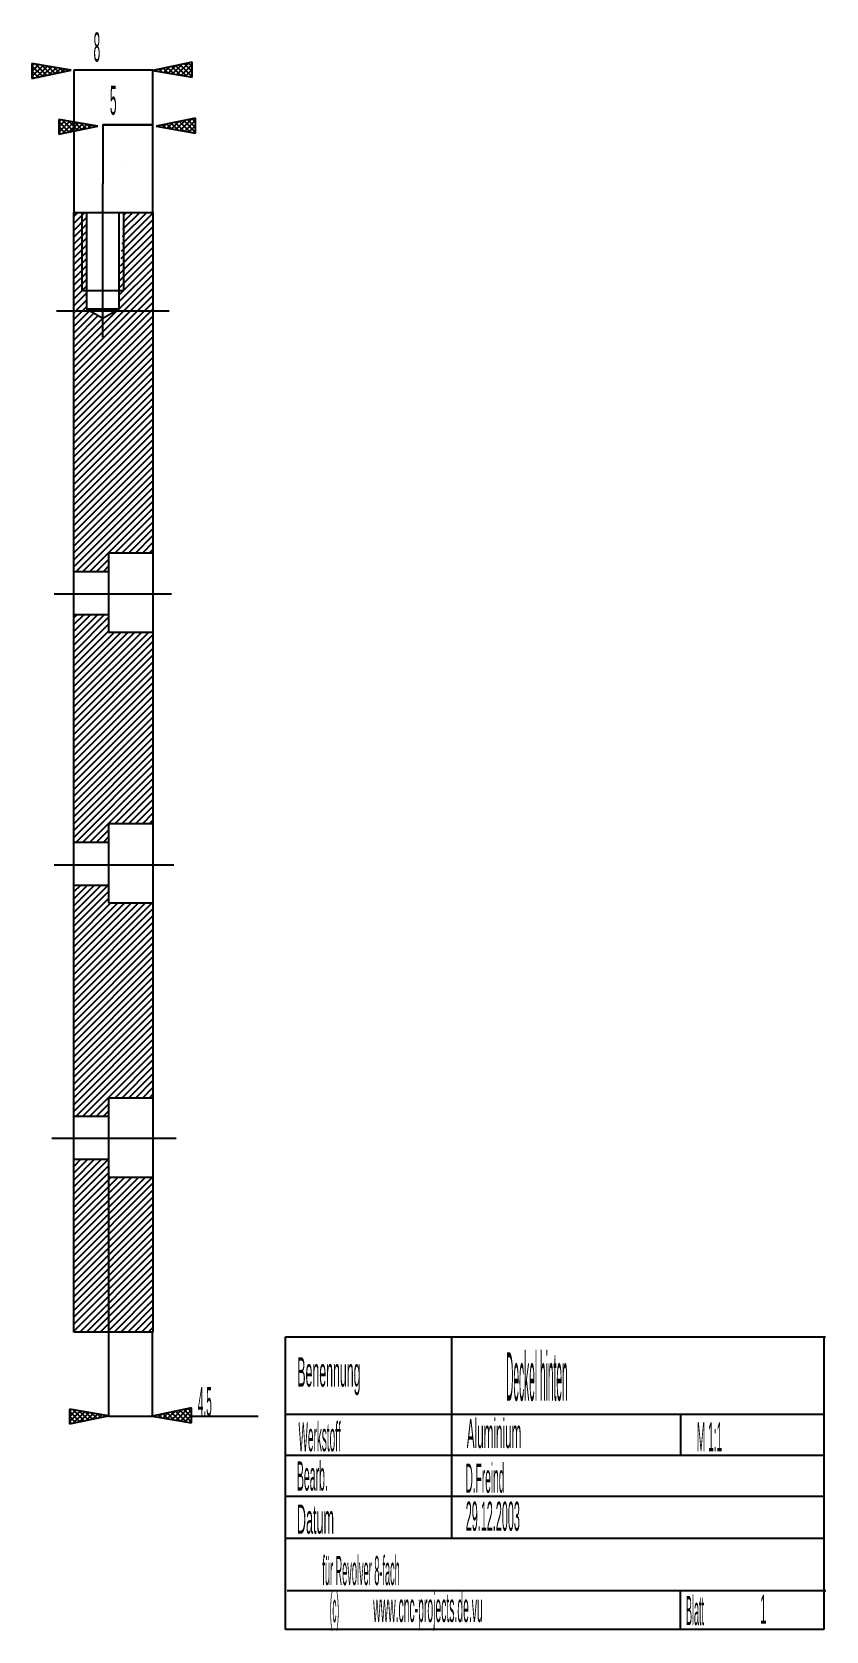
# Model space of a CAD drawing. Extents: x 0.8 to 11.1, y 0.4 to 7.1.
# Drawn here: x 7.89 to 11.11, y 0.38 to 6.86 of the extents above; entities that cross this region are included whole.
import ezdxf

# ---------------------------------------------------------------- set-up
doc = ezdxf.new("R2010")
doc.units = 0
doc.header["$LTSCALE"] = 10
doc.linetypes.add('DASHDOT', pattern=[1, 0.5, -0.25, 0, -0.25])
doc.layers.add('1', color=1, linetype='CONTINUOUS')

msp = doc.modelspace()

# ---------------------------------------------------------------- linework, layer by layer
at = {"layer": '1', "color": 1, "linetype": 'CONTINUOUS'}
for p, q in [((8.0514, 6.7056), (7.8921, 6.7328)), ((7.8921, 6.7328), (7.8921, 6.6723)), ((7.8921, 6.7328), (7.8921, 6.6723)), ((7.9015, 6.7312), (7.8921, 6.7218)), ((7.9191, 6.7282), (7.8921, 6.7012)), ((7.9368, 6.7251), (7.8921, 6.6805)), ((7.9349, 6.6813), (7.8921, 6.724)), ((7.8921, 6.6723), (8.0514, 6.7056)), ((7.9178, 6.6777), (7.8921, 6.7033)), ((7.9007, 6.6741), (7.8921, 6.6827)), ((7.952, 6.6848), (7.9065, 6.7303)), ((7.9544, 6.7221), (7.9079, 6.6756)), ((7.9691, 6.6884), (7.9314, 6.7261)), ((7.972, 6.7191), (7.934, 6.6811)), ((7.9861, 6.692), (7.9563, 6.7218)), ((7.9897, 6.7161), (7.9601, 6.6865)), ((8.0032, 6.6955), (7.9812, 6.7176)), ((8.0073, 6.7131), (7.9862, 6.692)), ((8.0203, 6.6991), (8.0061, 6.7133)), ((8.025, 6.7101), (8.0123, 6.6974)), ((8.0374, 6.7026), (8.031, 6.7091)), ((8.0426, 6.7071), (8.0384, 6.7028)), ((8.0514, 6.7056), (8.0514, 6.7056)), ((8.3822, 6.7064), (8.0616, 6.7064)), ((8.0616, 6.7064), (8.0616, 6.1269)), ((8.541, 6.7378), (8.3817, 6.7045)), ((8.3817, 6.7045), (8.3817, 6.7045)), ((8.3817, 6.7045), (8.541, 6.6774)), ((8.3822, 6.485), (8.3822, 6.7064)), ((8.3941, 6.7024), (8.3902, 6.7063)), ((8.3955, 6.7074), (8.391, 6.703)), ((8.419, 6.6982), (8.4073, 6.7099)), ((8.4216, 6.7129), (8.4087, 6.6999)), ((8.444, 6.6939), (8.4244, 6.7135)), ((8.4477, 6.7183), (8.4263, 6.6969)), ((8.4689, 6.6897), (8.4415, 6.717)), ((8.4738, 6.7238), (8.4439, 6.6939)), ((8.4938, 6.6854), (8.4586, 6.7206)), ((8.4999, 6.7292), (8.4616, 6.6909)), ((8.5187, 6.6812), (8.4757, 6.7242)), ((8.526, 6.7346), (8.4792, 6.6879)), ((8.541, 6.6795), (8.4928, 6.7277)), ((8.541, 6.729), (8.4969, 6.6849)), ((8.541, 6.7002), (8.5099, 6.7313)), ((8.541, 6.7083), (8.5145, 6.6819)), ((8.541, 6.7208), (8.527, 6.7348)), ((8.541, 6.6877), (8.5322, 6.6789)), ((8.541, 6.6774), (8.541, 6.7378)), ((8.541, 6.6774), (8.541, 6.7378)), ((8.1595, 6.4794), (8.0003, 6.5066)), ((8.0003, 6.5066), (8.0003, 6.4462)), ((8.0003, 6.5066), (8.0003, 6.4462)), ((8.0096, 6.505), (8.0003, 6.4957)), ((8.0272, 6.502), (8.0003, 6.475)), ((8.0449, 6.499), (8.0003, 6.4544)), ((8.043, 6.4551), (8.0003, 6.4978)), ((8.0601, 6.4587), (8.0146, 6.5041)), ((8.0625, 6.496), (8.016, 6.4495)), ((8.0772, 6.4622), (8.0395, 6.4999)), ((8.0801, 6.493), (8.0421, 6.4549)), ((8.0942, 6.4658), (8.0644, 6.4956)), ((8.0978, 6.4899), (8.0682, 6.4604)), ((8.1113, 6.4694), (8.0893, 6.4914)), ((8.1154, 6.4869), (8.0943, 6.4658)), ((8.1284, 6.4729), (8.1142, 6.4871)), ((8.3822, 6.485), (8.1791, 6.485)), ((8.1791, 6.485), (8.1791, 6.2447)), ((8.3822, 6.1295), (8.3822, 6.485)), ((8.5551, 6.5116), (8.3958, 6.4784)), ((8.4357, 6.4867), (8.4228, 6.4738)), ((8.4581, 6.4678), (8.4385, 6.4873)), ((8.4618, 6.4921), (8.4404, 6.4708)), ((8.483, 6.4635), (8.4556, 6.4909)), ((8.4879, 6.4976), (8.458, 6.4678)), ((8.5079, 6.4593), (8.4727, 6.4944)), ((8.514, 6.503), (8.4757, 6.4648)), ((8.5328, 6.455), (8.4898, 6.498)), ((8.5401, 6.5085), (8.4933, 6.4617)), ((8.5551, 6.4534), (8.5069, 6.5016)), ((8.5551, 6.5028), (8.511, 6.4587)), ((8.5551, 6.474), (8.524, 6.5051)), ((8.5551, 6.4947), (8.5411, 6.5087)), ((8.5551, 6.4512), (8.5551, 6.5116)), ((8.5551, 6.4512), (8.5551, 6.5116)), ((8.0003, 6.4462), (8.1595, 6.4794)), ((8.0259, 6.4515), (8.0003, 6.4772)), ((8.0088, 6.448), (8.0003, 6.4565)), ((8.1331, 6.4839), (8.1204, 6.4712)), ((8.1455, 6.4765), (8.1391, 6.4829)), ((8.1507, 6.4809), (8.1465, 6.4767)), ((8.1595, 6.4794), (8.1595, 6.4794)), ((8.3802, 6.4836), (8.1782, 6.4836)), ((8.3958, 6.4784), (8.3958, 6.4784)), ((8.3958, 6.4784), (8.5551, 6.4512)), ((8.4082, 6.4763), (8.4043, 6.4802)), ((8.4096, 6.4813), (8.4051, 6.4768)), ((8.4331, 6.472), (8.4214, 6.4837)), ((8.5551, 6.4822), (8.5286, 6.4557)), ((8.5551, 6.4615), (8.5463, 6.4527)), ((8.2697, 6.3352), (8.2697, 6.3352)), ((8.1057, 6.1285), (8.0616, 6.0844)), ((8.0768, 6.1275), (8.0616, 6.1122)), ((8.1132, 6.1082), (8.0616, 6.0565)), ((8.0621, 1.5885), (8.0621, 6.1295)), ((8.0621, 6.1295), (8.3822, 6.1295)), ((8.0945, 6.1288), (8.0945, 5.8131)), ((8.1133, 6.1288), (8.1133, 5.7378)), ((8.2449, 5.7378), (8.2449, 6.1288)), ((8.2452, 6.1288), (8.2452, 6.1288)), ((8.3821, 6.0987), (8.2538, 5.9703)), ((8.3822, 6.1266), (8.2556, 6)), ((8.3572, 6.1294), (8.2575, 6.0297)), ((8.3292, 6.1293), (8.2593, 6.0594)), ((8.3012, 6.1291), (8.2612, 6.0891)), ((8.2732, 6.129), (8.263, 6.1188)), ((8.2637, 5.8131), (8.2637, 6.1288)), ((8.3822, 6.1295), (8.3822, 1.5885)), ((8.1131, 6.0802), (8.0616, 6.0287)), ((8.113, 6.0523), (8.0616, 6.0009)), ((8.3821, 6.043), (8.25, 5.9109)), ((8.3821, 6.0709), (8.2519, 5.9406)), ((8.1129, 6.0244), (8.0616, 5.973)), ((8.1129, 5.9965), (8.0616, 5.9452)), ((8.1128, 5.9685), (8.0616, 5.9173)), ((8.3821, 5.9873), (8.2463, 5.8516)), ((8.3821, 6.0151), (8.2482, 5.8813)), ((8.1127, 5.9406), (8.0616, 5.8895)), ((8.1126, 5.9127), (8.0616, 5.8617)), ((8.382, 5.9316), (8.2441, 5.7936)), ((8.382, 5.9594), (8.2445, 5.8219)), ((8.382, 5.9037), (8.2445, 5.7662)), ((8.1125, 5.8848), (8.0616, 5.8338)), ((8.1124, 5.8568), (8.0616, 5.806)), ((8.382, 5.848), (8.0616, 5.5276)), ((8.382, 5.8758), (8.2449, 5.7387)), ((8.1123, 5.8289), (8.0616, 5.7781)), ((8.3819, 5.8201), (8.0616, 5.4998)), ((8.1124, 5.8012), (8.0616, 5.7503)), ((8.3819, 5.7923), (8.0616, 5.4719)), ((8.1128, 5.7737), (8.0616, 5.7225)), ((8.0945, 5.8131), (8.2637, 5.8131)), ((8.3819, 5.7644), (8.0616, 5.4441)), ((8.1132, 5.7462), (8.0616, 5.6946)), ((8.3819, 5.7366), (8.0616, 5.4162)), ((8.2426, 5.7364), (8.0616, 5.5554)), ((8.1255, 5.7307), (8.0616, 5.6668)), ((8.1432, 5.7206), (8.0616, 5.6389)), ((8.1609, 5.7105), (8.0616, 5.6111)), ((8.3819, 5.7087), (8.0616, 5.3884)), ((8.1133, 5.7378), (8.2449, 5.7378)), ((8.1133, 5.7378), (8.1791, 5.7001)), ((8.1791, 5.7001), (8.2449, 5.7378)), ((8.1786, 5.7003), (8.0616, 5.5833)), ((8.3818, 5.6808), (8.0616, 5.3606)), ((8.3818, 5.653), (8.0616, 5.3327)), ((8.3818, 5.6251), (8.0616, 5.3049)), ((8.3818, 5.5973), (8.0616, 5.277)), ((8.3818, 5.5694), (8.0616, 5.2492)), ((8.3817, 5.5415), (8.0616, 5.2214)), ((8.3817, 5.5137), (8.0616, 5.1935)), ((8.3817, 5.4858), (8.0616, 5.1657)), ((8.3817, 5.458), (8.0616, 5.1379)), ((8.3817, 5.4301), (8.0616, 5.11)), ((8.3816, 5.4022), (8.0616, 5.0822)), ((8.3816, 5.3744), (8.0616, 5.0543)), ((8.3816, 5.3465), (8.0616, 5.0265)), ((8.3816, 5.3187), (8.0616, 4.9987)), ((8.3816, 5.2908), (8.0616, 4.9708)), ((8.3815, 5.263), (8.0616, 4.943)), ((8.3815, 5.2351), (8.0616, 4.9151)), ((8.3815, 5.2072), (8.0616, 4.8873)), ((8.3815, 5.1794), (8.0616, 4.8595)), ((8.3815, 5.1515), (8.0616, 4.8316)), ((8.3814, 5.1237), (8.0616, 4.8038)), ((8.3814, 5.0958), (8.0616, 4.7759)), ((8.3814, 5.0679), (8.0616, 4.7481)), ((8.3814, 5.0401), (8.0616, 4.7203)), ((8.3814, 5.0122), (8.0616, 4.6924)), ((8.3813, 4.9844), (8.0692, 4.6722)), ((8.3813, 4.9565), (8.097, 4.6722)), ((8.3813, 4.9286), (8.1248, 4.6722)), ((8.3813, 4.9008), (8.2281, 4.7476)), ((8.3813, 4.8729), (8.2559, 4.7476)), ((8.3812, 4.8451), (8.2837, 4.7476)), ((8.3812, 4.8172), (8.3116, 4.7476)), ((8.3812, 4.7476), (8.2026, 4.7476)), ((8.2026, 4.7476), (8.2026, 4.4272)), ((8.3812, 4.7894), (8.3394, 4.7476)), ((8.3812, 4.7615), (8.3672, 4.7476)), ((8.2026, 4.6722), (8.0616, 4.6722)), ((8.2026, 4.7221), (8.1527, 4.6722)), ((8.2026, 4.6942), (8.1805, 4.6722)), ((8.2026, 4.4978), (8.0616, 4.4978)), ((8.1853, 4.4978), (8.0616, 4.3741)), ((8.1575, 4.4978), (8.0616, 4.4019)), ((8.1296, 4.4978), (8.0616, 4.4298)), ((8.1018, 4.4978), (8.0616, 4.4576)), ((8.074, 4.4978), (8.0616, 4.4855)), ((8.2026, 4.4873), (8.0616, 4.3463)), ((8.2026, 4.4594), (8.0616, 4.3184)), ((8.2026, 4.4316), (8.0616, 4.2906)), ((8.3652, 4.4272), (8.0616, 4.1236)), ((8.3373, 4.4272), (8.0616, 4.1514)), ((8.3095, 4.4272), (8.0616, 4.1792)), ((8.2817, 4.4272), (8.0616, 4.2071)), ((8.2538, 4.4272), (8.0616, 4.2349)), ((8.226, 4.4272), (8.0616, 4.2627)), ((8.3812, 4.4153), (8.0616, 4.0957)), ((8.2026, 4.4272), (8.3812, 4.4272)), ((8.3812, 4.3875), (8.0616, 4.0679)), ((8.3812, 4.3596), (8.0616, 4.04)), ((8.3812, 4.3318), (8.0616, 4.0122)), ((8.3812, 4.304), (8.0616, 3.9844)), ((8.3812, 4.2761), (8.0616, 3.9565)), ((8.3812, 4.2483), (8.0616, 3.9287)), ((8.3812, 4.2204), (8.0616, 3.9008)), ((8.3812, 4.1926), (8.0616, 3.873)), ((8.3812, 4.1648), (8.0616, 3.8452)), ((8.3812, 4.1369), (8.0616, 3.8173)), ((8.3812, 4.1091), (8.0616, 3.7895)), ((8.3812, 4.0813), (8.0616, 3.7617)), ((8.3812, 4.0534), (8.0616, 3.7338)), ((8.3812, 4.0256), (8.0616, 3.706)), ((8.3812, 3.9977), (8.0616, 3.6781)), ((8.3812, 3.9699), (8.0616, 3.6503)), ((8.3812, 3.9421), (8.0616, 3.6225)), ((8.3812, 3.9142), (8.0616, 3.5946)), ((8.3812, 3.8864), (8.0692, 3.5744)), ((8.3812, 3.8585), (8.097, 3.5744)), ((8.3812, 3.8307), (8.1248, 3.5744)), ((8.3812, 3.8029), (8.2281, 3.6498)), ((8.3812, 3.775), (8.2559, 3.6498)), ((8.3812, 3.7472), (8.2837, 3.6498)), ((8.3812, 3.7193), (8.3116, 3.6498)), ((8.3812, 3.6498), (8.2026, 3.6498)), ((8.2026, 3.6498), (8.2026, 3.3294)), ((8.3812, 3.6915), (8.3394, 3.6498)), ((8.3812, 3.6637), (8.3672, 3.6498)), ((8.2026, 3.5744), (8.0616, 3.5744)), ((8.2026, 3.6243), (8.1527, 3.5744)), ((8.2026, 3.5964), (8.1805, 3.5744)), ((8.2026, 3.4), (8.0616, 3.4)), ((8.1994, 3.4), (8.0616, 3.2622)), ((8.1716, 3.4), (8.0616, 3.29)), ((8.1438, 3.4), (8.0616, 3.3178)), ((8.1159, 3.4), (8.0616, 3.3457)), ((8.0881, 3.4), (8.0616, 3.3735)), ((8.2026, 3.3753), (8.0616, 3.2343)), ((8.2026, 3.3475), (8.0616, 3.2065)), ((8.3793, 3.3294), (8.0616, 3.0116)), ((8.3515, 3.3294), (8.0616, 3.0394)), ((8.3236, 3.3294), (8.0616, 3.0673)), ((8.2958, 3.3294), (8.0616, 3.0951)), ((8.268, 3.3294), (8.0616, 3.123)), ((8.2401, 3.3294), (8.0616, 3.1508)), ((8.2123, 3.3294), (8.0616, 3.1786)), ((8.2026, 3.3294), (8.3812, 3.3294)), ((8.3812, 3.3034), (8.0616, 2.9838)), ((8.3812, 3.2755), (8.0616, 2.9559)), ((8.3812, 3.2477), (8.0616, 2.9281)), ((8.3812, 3.2199), (8.0616, 2.9003)), ((8.3812, 3.192), (8.0616, 2.8724)), ((8.3812, 3.1642), (8.0616, 2.8446)), ((8.3812, 3.1363), (8.0616, 2.8167)), ((8.3812, 3.1085), (8.0616, 2.7889)), ((8.3812, 3.0807), (8.0616, 2.7611)), ((8.3812, 3.0528), (8.0616, 2.7332)), ((8.3812, 3.025), (8.0616, 2.7054)), ((8.3812, 2.9971), (8.0616, 2.6775)), ((8.3812, 2.9693), (8.0616, 2.6497)), ((8.3812, 2.9415), (8.0616, 2.6219)), ((8.3812, 2.9136), (8.0616, 2.594)), ((8.3812, 2.8858), (8.0616, 2.5662)), ((8.3812, 2.858), (8.0616, 2.5383)), ((8.3812, 2.8301), (8.0616, 2.5105)), ((8.3812, 2.8023), (8.0616, 2.4827)), ((8.3812, 2.7744), (8.0692, 2.4624)), ((8.3812, 2.7466), (8.097, 2.4624)), ((8.3812, 2.7188), (8.1248, 2.4624)), ((8.3812, 2.6909), (8.2281, 2.5378)), ((8.3812, 2.6631), (8.2559, 2.5378)), ((8.3812, 2.6352), (8.2837, 2.5378)), ((8.3812, 2.6074), (8.3116, 2.5378)), ((8.3812, 2.5378), (8.2026, 2.5378)), ((8.2026, 2.5378), (8.2026, 2.2174)), ((8.3812, 2.5796), (8.3394, 2.5378)), ((8.3812, 2.5517), (8.3672, 2.5378)), ((8.2026, 2.5123), (8.1527, 2.4624)), ((8.2026, 2.4845), (8.1805, 2.4624)), ((8.2026, 2.4624), (8.0616, 2.4624)), ((8.2026, 2.2881), (8.0616, 2.2881)), ((8.1724, 2.2881), (8.0616, 2.1773)), ((8.1446, 2.2881), (8.0616, 2.2051)), ((8.1167, 2.2881), (8.0616, 2.2329)), ((8.0889, 2.2881), (8.0616, 2.2608)), ((8.2003, 2.2881), (8.0617, 2.1495)), ((8.2026, 2.2626), (8.0617, 2.1217)), ((8.2026, 2.2347), (8.0617, 2.0938)), ((8.2409, 2.2174), (8.0617, 2.0382)), ((8.2131, 2.2174), (8.0617, 2.066)), ((8.3801, 2.2174), (8.0618, 1.8991)), ((8.3523, 2.2174), (8.0618, 1.9269)), ((8.3245, 2.2174), (8.0618, 1.9548)), ((8.2966, 2.2174), (8.0618, 1.9826)), ((8.2688, 2.2174), (8.0618, 2.0104)), ((8.2026, 2.2174), (8.3812, 2.2174)), ((8.2026, 2.2174), (8.2026, 1.2481)), ((8.3812, 2.1906), (8.0619, 1.8713)), ((8.3812, 2.1628), (8.0619, 1.8435)), ((8.3812, 2.1349), (8.0619, 1.8157)), ((8.3812, 2.1071), (8.0619, 1.7878)), ((8.3812, 2.0792), (8.0619, 1.76)), ((8.3812, 2.0514), (8.062, 1.7322)), ((8.3812, 2.0236), (8.062, 1.7044)), ((8.3812, 1.9957), (8.062, 1.6766)), ((8.3812, 1.9679), (8.062, 1.6487)), ((8.3812, 1.9401), (8.062, 1.6209)), ((8.3812, 1.9122), (8.0621, 1.5931)), ((8.3812, 1.8844), (8.0855, 1.5887)), ((8.3812, 1.8565), (8.1137, 1.589)), ((8.3812, 1.8287), (8.1418, 1.5894)), ((8.3812, 1.8009), (8.17, 1.5897)), ((8.3812, 1.773), (8.1981, 1.59)), ((8.3812, 1.7452), (8.2263, 1.5903)), ((8.3812, 1.7173), (8.2545, 1.5906)), ((8.3812, 1.6895), (8.2826, 1.591)), ((8.3812, 1.6617), (8.3108, 1.5913)), ((8.3812, 1.6338), (8.3389, 1.5916)), ((8.3822, 1.5885), (8.0621, 1.5885)), ((8.3812, 1.606), (8.3671, 1.5919)), ((8.3812, 1.2481), (8.3812, 1.5921)), ((8.92, 0.3824), (8.92, 1.5692)), ((8.92, 1.5692), (11.1017, 1.5692)), ((8.92, 1.5692), (11.1076, 1.5692)), ((8.92, 1.5692), (11.1017, 1.5692)), ((8.92, 0.3824), (8.92, 1.5692)), ((9.5919, 1.5678), (9.5919, 1.2558)), ((11.1017, 1.5692), (11.1017, 0.3824)), ((11.1017, 1.5692), (11.1017, 0.3824)), ((8.2028, 1.2494), (8.0435, 1.2766)), ((8.0435, 1.2766), (8.0435, 1.2162)), ((8.0435, 1.2766), (8.0435, 1.2162)), ((8.0528, 1.275), (8.0435, 1.2657)), ((8.0704, 1.272), (8.0435, 1.245)), ((8.0881, 1.269), (8.0435, 1.2244)), ((8.0862, 1.2251), (8.0435, 1.2678)), ((8.0435, 1.2162), (8.2028, 1.2494)), ((8.0691, 1.2215), (8.0435, 1.2471)), ((8.1033, 1.2286), (8.0578, 1.2741)), ((8.1057, 1.2659), (8.0592, 1.2195)), ((8.1204, 1.2322), (8.0827, 1.2699)), ((8.1234, 1.2629), (8.0853, 1.2249)), ((8.1375, 1.2358), (8.1076, 1.2656)), ((8.141, 1.2599), (8.1114, 1.2303)), ((8.1545, 1.2393), (8.1325, 1.2614)), ((8.1586, 1.2569), (8.1375, 1.2358)), ((8.1716, 1.2429), (8.1574, 1.2571)), ((8.1763, 1.2539), (8.1636, 1.2412)), ((8.1887, 1.2465), (8.1823, 1.2529)), ((8.1939, 1.2509), (8.1897, 1.2467)), ((8.2026, 1.2481), (8.3812, 1.2481)), ((8.2028, 1.2494), (8.2028, 1.2494)), ((8.539, 1.2816), (8.3797, 1.2484)), ((8.3797, 1.2484), (8.3797, 1.2484)), ((8.3797, 1.2484), (8.539, 1.2212)), ((8.3922, 1.2462), (8.3883, 1.2501)), ((8.3935, 1.2512), (8.3891, 1.2468)), ((8.4171, 1.242), (8.4054, 1.2537)), ((8.4196, 1.2567), (8.4067, 1.2438)), ((8.442, 1.2377), (8.4225, 1.2573)), ((8.4457, 1.2621), (8.4243, 1.2408)), ((8.4669, 1.2335), (8.4396, 1.2608)), ((8.4718, 1.2676), (8.442, 1.2377)), ((8.4918, 1.2292), (8.4566, 1.2644)), ((8.4979, 1.273), (8.4596, 1.2347)), ((8.5167, 1.225), (8.4737, 1.268)), ((8.524, 1.2785), (8.4773, 1.2317)), ((8.539, 1.2233), (8.4908, 1.2715)), ((8.539, 1.2728), (8.4949, 1.2287)), ((8.539, 1.244), (8.5079, 1.2751)), ((8.539, 1.2522), (8.5126, 1.2257)), ((8.539, 1.2646), (8.525, 1.2787)), ((8.539, 1.2212), (8.539, 1.2816)), ((8.539, 1.2212), (8.539, 1.2816)), ((8.541, 1.2481), (8.8089, 1.2481)), ((8.9193, 1.2558), (11.1026, 1.2558)), ((9.5919, 1.2558), (9.5919, 1.0898)), ((10.5204, 1.2558), (10.5204, 1.0898)), ((8.052, 1.2179), (8.0435, 1.2265)), ((8.539, 1.2315), (8.5302, 1.2227)), ((8.9193, 1.0898), (11.1026, 1.0898)), ((9.593, 1.0909), (9.593, 0.9248)), ((8.9193, 0.9238), (11.1026, 0.9238)), ((9.593, 0.9248), (9.593, 0.7528)), ((8.9213, 0.7528), (11.102, 0.7528)), ((8.927, 0.5402), (11.1102, 0.5402)), ((10.5191, 0.5362), (10.5191, 0.385)), ((11.1017, 0.3824), (8.92, 0.3824)), ((11.1017, 0.3824), (8.92, 0.3824))]:
    msp.add_line(p, q, dxfattribs=at)
at = {"layer": '1', "color": 1, "linetype": 'DASHDOT'}
for p, q in [((8.1785, 6.2462), (8.1785, 5.6239)), ((7.9917, 5.7295), (8.4476, 5.7295)), ((7.982, 4.5821), (8.4573, 4.5821)), ((7.982, 3.4832), (8.467, 3.4832)), ((7.9723, 2.3747), (8.4767, 2.3747))]:
    msp.add_line(p, q, dxfattribs=at)

# ---------------------------------------------------------------- texts
at = {"layer": '1', "color": 1}
for s, height, width, p in [('8', 0.1181, 0.308372, (8.1415, 6.741)), ('5', 0.1181, 0.308372, (8.2079, 6.525)), ('Deckel hinten', 0.19685, 0.156558, (9.8135, 1.3103)), ('Benennung', 0.11811, 0.316938, (8.9675, 1.3677)), ('4.5', 0.11811, 0.256977, (8.5645, 1.2478)), ('Aluminium', 0.11811, 0.299806, (9.6543, 1.1183)), ('Werkstoff', 0.11811, 0.256977, (8.9722, 1.1052)), ('M 1:1', 0.11811, 0.262116, (10.5863, 1.1052)), ('Bearb.', 0.11811, 0.269825, (8.9657, 0.9461)), ('D.Freind', 0.11811, 0.260189, (9.6492, 0.9372)), ('Datum', 0.11811, 0.323791, (8.9657, 0.7711)), ('29.12.2003', 0.11811, 0.277535, (9.6502, 0.783)), ('für Revolver 8-fach ', 0.11811, 0.235134, (9.0689, 0.5626)), ('(c)', 0.11811, 0.205581, (9.099, 0.412)), ('www.cnc-projects.de.vu', 0.11811, 0.266321, (9.2749, 0.413)), ('Blatt', 0.11811, 0.231279, (10.5428, 0.4003)), ('1', 0.1181, 0.308372, (10.8428, 0.4063))]:
    msp.add_text(s, height=height, dxfattribs=dict(at, width=width)).set_placement(p)

doc.saveas('drawing.dxf')
